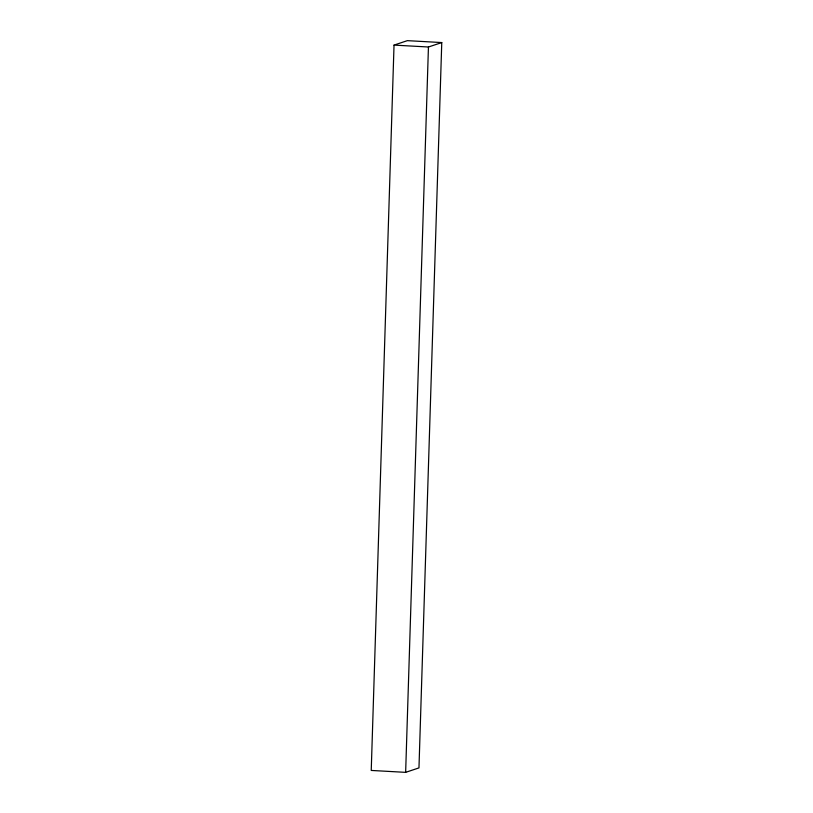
<?xml version="1.0" encoding="UTF-8"?>
<svg xmlns="http://www.w3.org/2000/svg" width="813" height="813" viewBox="0 0 813 813"><rect width="100%" height="100%" fill="white"/><g stroke="black" fill="none" stroke-linecap="round" stroke-linejoin="round"><path stroke-width="1.22" d="M394.031 45.101L371.236 770.439L405.646 772.35L418.969 767.899L441.764 42.561L407.354 40.65L394.031 45.101L428.441 47.002L441.764 42.561M405.646 772.35L428.441 47.002"/></g></svg>
